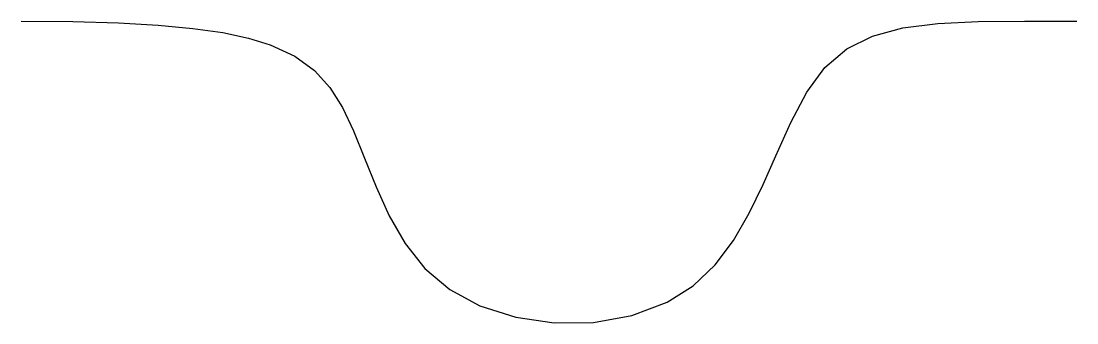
# Model space of a CAD drawing. Extents: x 0 to 40, y -11.4 to 0.
import ezdxf

# ---------------------------------------------------------------- set-up
doc = ezdxf.new("R2010")
doc.units = 0
doc.header["$MEASUREMENT"] = 0
doc.layers.add('MODELSKETCH_VISIBLE', color=7, linetype='CONTINUOUS')

msp = doc.modelspace()

# ---------------------------------------------------------------- linework, layer by layer
at = {"layer": 'MODELSKETCH_VISIBLE', "flags": 128}
msp.add_lwpolyline([(0, 0), (1.96, -0.016), (3.686, -0.064), (5.197, -0.148), (6.51, -0.27), (7.642, -0.432), (8.611, -0.638), (9.434, -0.889), (10.375, -1.323), (11.113, -1.858), (11.696, -2.503), (12.172, -3.263), (12.588, -4.142), (13.01, -5.18), (13.45, -6.27), (13.949, -7.362), (14.552, -8.406), (15.301, -9.352), (16.24, -10.152), (17.381, -10.767), (18.741, -11.202), (20.199, -11.414), (21.687, -11.395), (23.135, -11.136), (24.476, -10.63), (25.46, -10.014), (26.294, -9.223), (26.993, -8.292), (27.59, -7.264), (28.114, -6.183), (28.596, -5.092), (29.162, -3.83), (29.764, -2.689), (30.455, -1.746), (31.279, -1.045), (32.255, -0.561), (33.401, -0.254), (34.732, -0.084), (36.264, -0.011), (38.015, 0.004), (40, 0)], dxfattribs=at)

doc.saveas('drawing.dxf')
